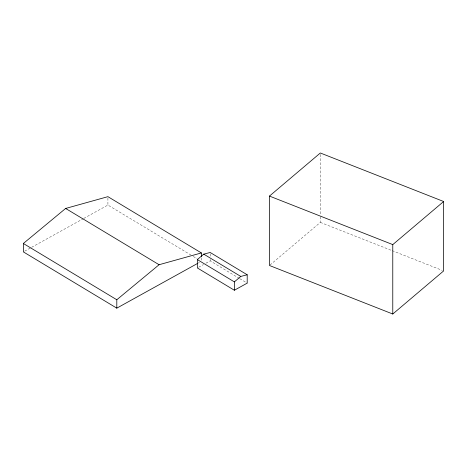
<?xml version="1.0" encoding="UTF-8"?>
<svg xmlns="http://www.w3.org/2000/svg" width="467" height="467" viewBox="0 0 467 467"><rect width="100%" height="100%" fill="white"/><g stroke="black" fill="none" stroke-linecap="round" stroke-linejoin="round"><path stroke-width="0.35" stroke-dasharray="2.33 1.75" d="M270.019 265.022L320.339 222.397L320.339 215.888M24.623 251.176L30.98 247.656M31.616 247.306L83.12 218.79M83.756 218.439L107.918 205.06L190.781 254.953M198.195 263.09L199.467 262.384M198.563 267.276L203.454 264.567M205.894 263.213L210.173 260.843L239.18 278.309M320.339 222.397L391.48 250.388M392.157 250.656L442.296 270.381M239.799 278.676L247.201 283.136M193.274 256.453L197.01 258.706M320.339 154.431L320.339 215.164M210.173 253.873L210.173 256.663M210.173 259.448L210.173 260.843M201.376 257.831L201.376 261.327M107.918 198.066L107.918 205.06"/><path stroke-width="0.7" d="M269.465 196.082L320.339 152.989L443.65 201.505L443.65 270.918L392.776 314.011L269.465 265.495L269.465 196.082L392.776 244.603L443.65 201.505M197.343 259.588L203.758 254.141L210.173 252.478L247.201 274.771L247.201 283.136L234.364 290.24L197.343 267.947L197.343 259.588L234.364 281.881L234.364 290.24M234.364 281.881L240.785 276.435L247.201 274.771M197.559 263.441L116.803 308.15L23.35 251.882L23.35 243.488L65.637 208.457L107.918 196.665L201.376 252.939L201.376 256.436M116.803 308.15L116.803 299.756L159.089 264.725L201.376 252.939M203.758 254.141L240.785 276.435M65.637 208.457L159.089 264.725M23.35 243.488L116.803 299.756M392.776 244.603L392.776 314.011"/></g></svg>
